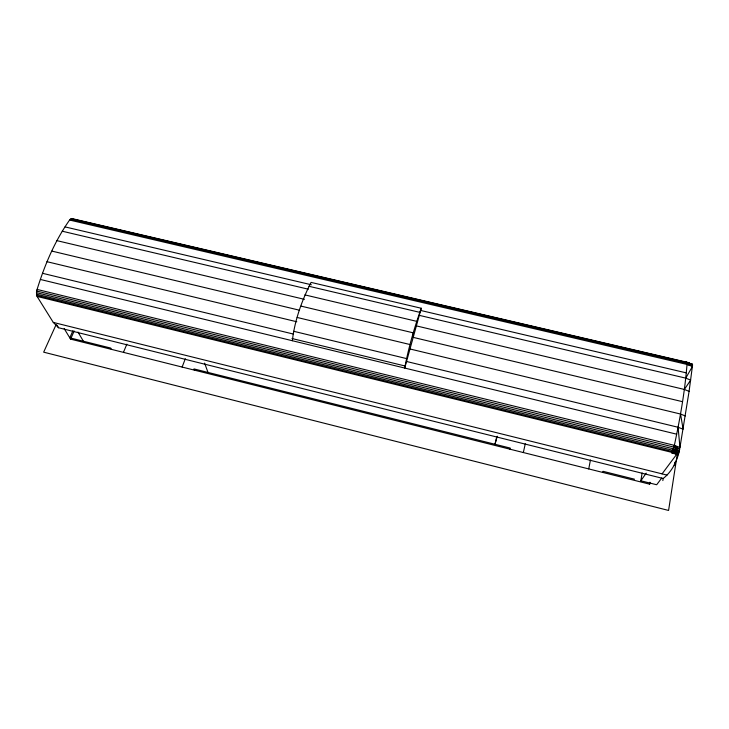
<?xml version="1.0" encoding="UTF-8"?>
<svg xmlns="http://www.w3.org/2000/svg" width="729" height="729" viewBox="0 0 729 729"><rect width="100%" height="100%" fill="white"/><g stroke="black" fill="none" stroke-linecap="round" stroke-linejoin="round"><path stroke-width="1.09" d="M663.18 478.497L58.548 327.74L53.281 322.418L37.07 296.421L36.459 292.657L37.097 289.422C44.697 264.982 54.766 241.026 69.592 220.049L71.816 218.554L686.736 362.185L692.486 364.336L692.523 365.393L689.087 391.355L679.957 447.442C677.988 459.297 672.821 470.943 663.18 478.497L662.843 480.602M37.07 296.421L671.91 452.39L678.307 454.668L671.473 452.991L674.352 445.346C680.057 418.646 684.868 391.683 687.01 364.436L686.736 362.185L685.971 362.814M421.253 308.249C414.336 327.713 408.486 347.769 404.723 368.054L421.253 308.249L311.073 282.396C301.824 300.494 294.616 320.687 292.356 340.725M674.307 465.585L674.826 462.241M677.068 455.552L668.584 510.446L43.667 352.162L56.124 324.596M64.17 328.615L70.585 339.122L649.594 484.165L649.913 482.224M661.75 478.024L656.674 484.749L640.827 480.785L642.14 472.993M588.74 468.92L590.454 459.999M523.34 452.536L525.29 443.751M496.54 437.719L494.991 444.271L497.251 436.224M509.899 449.173L510.245 448.089L193.932 368.901L194.415 370.141M182.122 367.061L185.33 358.723M692.113 365.056L692.486 364.336L686.964 362.532L71.096 218.654M123.447 352.362L126.855 344.152M72.936 330.72L69.793 337.819L110.699 348.061L111.391 349.346M70.585 339.122L74.167 331.021M419.539 315.411L685.743 378.141L692.404 366.514L687.01 364.436L69.592 220.049M602.464 472.356L603.065 471.326L634.512 479.199M416.368 325.89L684.376 389.45L690.664 380.101L685.743 378.141M640.827 480.785L646.204 473.148M649.594 484.165L650.332 483.163M662.069 473.868L676.712 454.276M687.01 364.436L692.523 365.393L687.055 363.297L70.339 219.165M671.91 452.39L678.59 453.784L672.922 450.34L36.45 294.161M65.063 226.901L311.374 284.775M421.08 310.554L686.235 372.856M309.005 286.287L419.758 312.34M62.22 231.202L308.303 289.194M304.886 294.89L416.669 321.334M56.853 240.625L304.44 299.337M301.059 306.116L413.379 332.871L413.106 337.354L682.462 401.67M51.932 251.104L299.537 310.226M297.186 317.47L410.053 344.544M46.957 261.684L296.803 321.762M409.807 348.936L680.54 414.036L685.315 415.949M293.678 331.285L406.582 358.595M42.464 273.284L293.076 333.991M406.436 361.456L678.079 427.258L683.119 429.226L680.54 414.036M291.974 338.52L404.823 365.94M40.414 279.462L676.658 434.183M37.097 289.422L674.352 445.346L679.957 447.442L678.079 427.258M36.678 291.035L673.933 447.123L679.619 449.237L674.352 445.346M36.459 292.657L673.45 448.827L679.264 450.969L673.933 447.123M687.055 363.297L692.55 364.646L686.964 362.532M36.66 295.445L672.402 451.552L678.59 453.784M53.281 322.418L667.044 475.098M672.922 450.34L678.918 452.518L673.45 448.827M684.376 389.45L689.087 391.355M686.736 362.185L692.34 364.473L686.399 362.277L688.304 363.206M71.816 218.554L72.453 218.864M56.889 325.061L58.548 327.74M77.985 332.059L83.379 341.227M204.594 363.106L207.993 372.419"/></g></svg>
